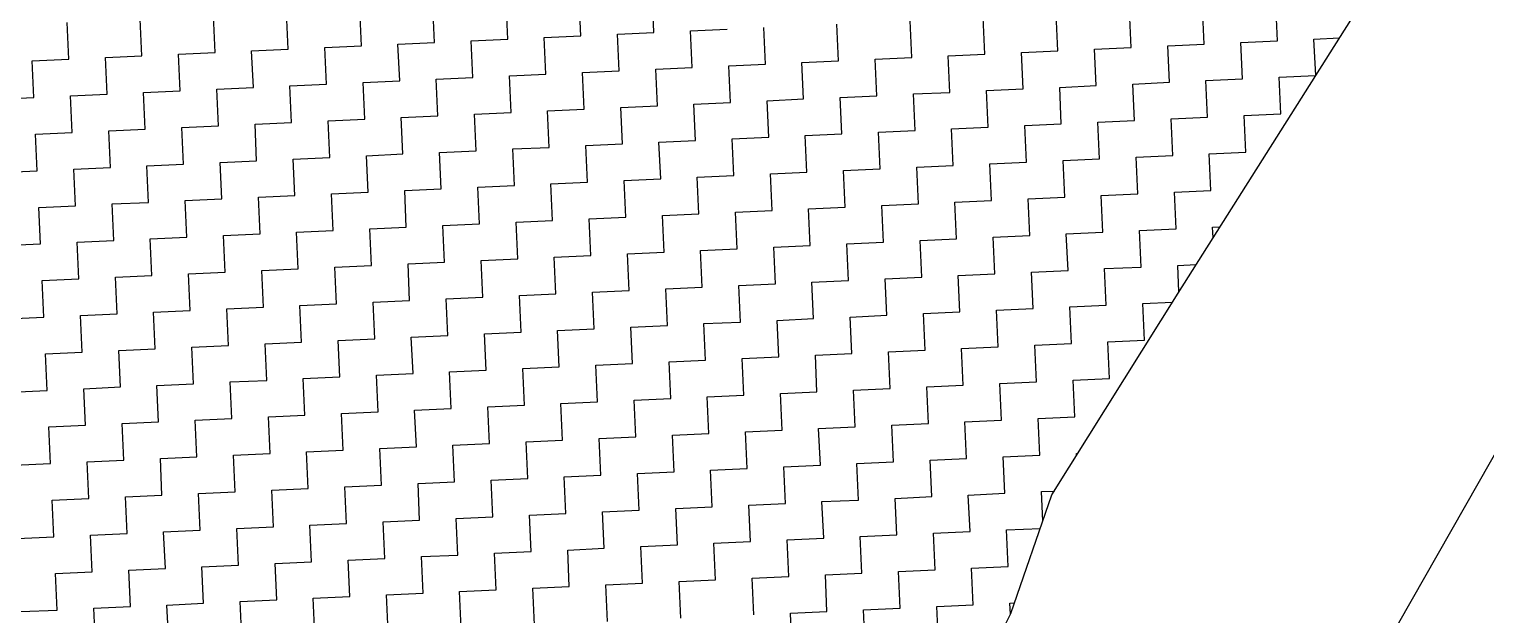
# Model space of a CAD drawing. Header units: metres. Extents: x 280741 to 282709, y 2085398 to 2088597.
# Drawn here: x 282059.3 to 282309.3, y 2086249.7 to 2086350.2 of the extents above; entities that cross this region are included whole.
import ezdxf

# ---------------------------------------------------------------- set-up
doc = ezdxf.new("R2010")
doc.units = ezdxf.units.M
doc.layers.add('POLY_HATCH', color=12, linetype='Continuous')
doc.layers.add('V_BOUND_LINE', color=7, linetype='Continuous')

msp = doc.modelspace()

# ---------------------------------------------------------------- linework, layer by layer
at = {"layer": 'POLY_HATCH', "linetype": 'Continuous'}
for p, q in [((282153.99, 2086349.01), (282153.7, 2086355.28)), ((282166.54, 2086349.58), (282166.26, 2086355.86)), ((282091.23, 2086346.14), (282090.94, 2086352.42)), ((282103.78, 2086346.72), (282103.49, 2086352.99)), ((282116.33, 2086347.29), (282116.05, 2086353.57)), ((282128.88, 2086347.86), (282128.6, 2086354.14)), ((282141.44, 2086348.44), (282141.15, 2086354.71)), ((282235.87, 2086346.46), (282235.58, 2086352.73)), ((282248.42, 2086347.03), (282248.14, 2086353.31)), ((282260.97, 2086347.6), (282260.69, 2086353.88)), ((282273.53, 2086348.18), (282273.24, 2086354.45)), ((282066.12, 2086345), (282065.84, 2086351.27)), ((282078.67, 2086345.57), (282078.39, 2086351.85)), ((282172.82, 2086349.87), (282179.1, 2086350.15)), ((282185.66, 2086344.17), (282185.37, 2086350.44)), ((282198.21, 2086344.74), (282197.92, 2086351.01)), ((282210.76, 2086345.31), (282210.48, 2086351.59)), ((282223.32, 2086345.88), (282223.03, 2086352.16)), ((282122.61, 2086347.58), (282128.88, 2086347.86)), ((282122.9, 2086341.3), (282122.61, 2086347.58)), ((282135.16, 2086348.15), (282141.44, 2086348.44)), ((282135.45, 2086341.87), (282135.16, 2086348.15)), ((282147.71, 2086348.72), (282153.99, 2086349.01)), ((282148, 2086342.45), (282147.71, 2086348.72)), ((282160.27, 2086349.3), (282166.54, 2086349.58)), ((282160.55, 2086343.02), (282160.27, 2086349.3)), ((282173.11, 2086343.59), (282172.82, 2086349.87)), ((282254.7, 2086347.32), (282260.97, 2086347.6)), ((282267.25, 2086347.89), (282273.53, 2086348.18)), ((282267.54, 2086341.61), (282267.25, 2086347.89)), ((282279.8, 2086348.46), (282284.18, 2086348.66)), ((282280.09, 2086342.2), (282279.8, 2086348.46)), ((282059.85, 2086344.71), (282066.12, 2086345)), ((282072.4, 2086345.28), (282078.67, 2086345.57)), ((282072.68, 2086339.01), (282072.4, 2086345.28)), ((282084.95, 2086345.86), (282091.23, 2086346.14)), ((282085.24, 2086339.58), (282084.95, 2086345.86)), ((282097.5, 2086346.43), (282103.78, 2086346.72)), ((282097.79, 2086340.15), (282097.5, 2086346.43)), ((282110.06, 2086347), (282116.33, 2086347.29)), ((282110.34, 2086340.73), (282110.06, 2086347)), ((282204.49, 2086345.02), (282210.76, 2086345.31)), ((282204.77, 2086338.75), (282204.49, 2086345.02)), ((282217.04, 2086345.6), (282223.32, 2086345.88)), ((282217.33, 2086339.32), (282217.04, 2086345.6)), ((282229.59, 2086346.17), (282235.87, 2086346.46)), ((282229.88, 2086339.9), (282229.59, 2086346.17)), ((282242.15, 2086346.74), (282248.42, 2086347.03)), ((282242.43, 2086340.47), (282242.15, 2086346.74)), ((282254.98, 2086341.04), (282254.7, 2086347.32)), ((282060.13, 2086338.43), (282059.85, 2086344.71)), ((282141.72, 2086342.16), (282148, 2086342.45)), ((282154.28, 2086342.73), (282160.55, 2086343.02)), ((282154.56, 2086336.46), (282154.28, 2086342.73)), ((282166.83, 2086343.31), (282173.11, 2086343.59)), ((282167.12, 2086337.03), (282166.83, 2086343.31)), ((282179.38, 2086343.88), (282185.66, 2086344.17)), ((282179.67, 2086337.6), (282179.38, 2086343.88)), ((282191.93, 2086344.45), (282198.21, 2086344.74)), ((282192.22, 2086338.18), (282191.93, 2086344.45)), ((282091.51, 2086339.87), (282097.79, 2086340.15)), ((282104.07, 2086340.44), (282110.34, 2086340.73)), ((282104.35, 2086334.16), (282104.07, 2086340.44)), ((282116.62, 2086341.01), (282122.9, 2086341.3)), ((282116.91, 2086334.74), (282116.62, 2086341.01)), ((282129.17, 2086341.59), (282135.45, 2086341.87)), ((282129.46, 2086335.31), (282129.17, 2086341.59)), ((282142.01, 2086335.88), (282141.72, 2086342.16)), ((282223.6, 2086339.61), (282229.88, 2086339.9)), ((282236.16, 2086340.18), (282242.43, 2086340.47)), ((282236.44, 2086333.91), (282236.16, 2086340.18)), ((282248.71, 2086340.75), (282254.98, 2086341.04)), ((282249, 2086334.48), (282248.71, 2086340.75)), ((282261.26, 2086341.33), (282267.54, 2086341.61)), ((282261.55, 2086335.05), (282261.26, 2086341.33)), ((282273.81, 2086341.9), (282280.08, 2086342.19)), ((282274.1, 2086335.62), (282273.81, 2086341.9)), ((282053.86, 2086338.15), (282060.13, 2086338.43)), ((282066.41, 2086338.72), (282072.68, 2086339.01)), ((282066.69, 2086332.44), (282066.41, 2086338.72)), ((282078.96, 2086339.29), (282085.24, 2086339.58)), ((282079.25, 2086333.02), (282078.96, 2086339.29)), ((282091.8, 2086333.59), (282091.51, 2086339.87)), ((282173.39, 2086337.32), (282179.67, 2086337.6)), ((282185.95, 2086337.89), (282192.22, 2086338.18)), ((282186.23, 2086331.61), (282185.95, 2086337.89)), ((282198.5, 2086338.46), (282204.77, 2086338.75)), ((282198.78, 2086332.19), (282198.5, 2086338.46)), ((282211.05, 2086339.04), (282217.33, 2086339.32)), ((282211.34, 2086332.76), (282211.05, 2086339.04)), ((282223.89, 2086333.33), (282223.6, 2086339.61)), ((282123.18, 2086335.02), (282129.46, 2086335.31)), ((282123.47, 2086328.75), (282123.18, 2086335.02)), ((282135.73, 2086335.6), (282142.01, 2086335.88)), ((282136.02, 2086329.32), (282135.73, 2086335.6)), ((282148.29, 2086336.17), (282154.56, 2086336.46)), ((282148.57, 2086329.89), (282148.29, 2086336.17)), ((282160.84, 2086336.74), (282167.12, 2086337.03)), ((282161.13, 2086330.47), (282160.84, 2086336.74)), ((282173.68, 2086331.04), (282173.39, 2086337.32)), ((282255.27, 2086334.77), (282261.55, 2086335.05)), ((282267.82, 2086335.34), (282274.1, 2086335.62)), ((282268.11, 2086329.06), (282267.82, 2086335.34)), ((282060.42, 2086332.16), (282066.69, 2086332.44)), ((282072.97, 2086332.73), (282079.25, 2086333.02)), ((282073.26, 2086326.45), (282072.97, 2086332.73)), ((282085.52, 2086333.3), (282091.8, 2086333.59)), ((282085.81, 2086327.03), (282085.52, 2086333.3)), ((282098.08, 2086333.88), (282104.35, 2086334.16)), ((282098.36, 2086327.6), (282098.08, 2086333.88)), ((282110.63, 2086334.45), (282116.91, 2086334.74)), ((282110.92, 2086328.17), (282110.63, 2086334.45)), ((282205.06, 2086332.47), (282211.34, 2086332.76)), ((282205.35, 2086326.2), (282205.06, 2086332.47)), ((282217.61, 2086333.05), (282223.89, 2086333.33)), ((282217.9, 2086326.77), (282217.61, 2086333.05)), ((282230.17, 2086333.62), (282236.44, 2086333.91)), ((282230.45, 2086327.34), (282230.17, 2086333.62)), ((282242.72, 2086334.19), (282249, 2086334.48)), ((282243.01, 2086327.92), (282242.72, 2086334.19)), ((282255.56, 2086328.49), (282255.27, 2086334.77)), ((282060.71, 2086325.88), (282060.42, 2086332.16)), ((282142.3, 2086329.61), (282148.57, 2086329.89)), ((282154.85, 2086330.18), (282161.13, 2086330.47)), ((282155.14, 2086323.9), (282154.85, 2086330.18)), ((282167.4, 2086330.75), (282173.68, 2086331.04)), ((282167.69, 2086324.48), (282167.4, 2086330.75)), ((282179.96, 2086331.33), (282186.23, 2086331.61)), ((282180.24, 2086325.05), (282179.96, 2086331.33)), ((282192.51, 2086331.9), (282198.78, 2086332.19)), ((282192.79, 2086325.62), (282192.51, 2086331.9)), ((282092.09, 2086327.31), (282098.36, 2086327.6)), ((282104.64, 2086327.89), (282110.92, 2086328.17)), ((282104.93, 2086321.61), (282104.64, 2086327.89)), ((282117.19, 2086328.46), (282123.47, 2086328.75)), ((282117.48, 2086322.18), (282117.19, 2086328.46)), ((282129.74, 2086329.03), (282136.02, 2086329.32)), ((282130.03, 2086322.76), (282129.74, 2086329.03)), ((282142.58, 2086323.33), (282142.3, 2086329.61)), ((282236.73, 2086327.63), (282243.01, 2086327.92)), ((282237.02, 2086321.35), (282236.73, 2086327.63)), ((282249.28, 2086328.2), (282255.56, 2086328.49)), ((282249.57, 2086321.93), (282249.28, 2086328.2)), ((282261.83, 2086328.78), (282268.11, 2086329.06)), ((282262.12, 2086322.5), (282261.83, 2086328.78)), ((282054.43, 2086325.59), (282060.71, 2086325.88)), ((282066.98, 2086326.17), (282073.26, 2086326.45)), ((282067.27, 2086319.89), (282066.98, 2086326.17)), ((282079.53, 2086326.74), (282085.81, 2086327.03)), ((282079.82, 2086320.46), (282079.53, 2086326.74)), ((282092.37, 2086321.04), (282092.09, 2086327.31)), ((282173.97, 2086324.76), (282180.24, 2086325.05)), ((282186.52, 2086325.34), (282192.79, 2086325.62)), ((282186.8, 2086319.06), (282186.52, 2086325.34)), ((282199.07, 2086325.91), (282205.35, 2086326.2)), ((282199.36, 2086319.63), (282199.07, 2086325.91)), ((282211.62, 2086326.48), (282217.9, 2086326.77)), ((282211.91, 2086320.21), (282211.62, 2086326.48)), ((282224.18, 2086327.06), (282230.45, 2086327.34)), ((282224.46, 2086320.78), (282224.18, 2086327.06)), ((282123.76, 2086322.47), (282130.03, 2086322.76)), ((282124.04, 2086316.19), (282123.76, 2086322.47)), ((282136.31, 2086323.04), (282142.58, 2086323.33)), ((282136.59, 2086316.77), (282136.31, 2086323.04)), ((282148.86, 2086323.62), (282155.14, 2086323.9)), ((282149.15, 2086317.34), (282148.86, 2086323.62)), ((282161.41, 2086324.19), (282167.69, 2086324.48)), ((282161.7, 2086317.91), (282161.41, 2086324.19)), ((282174.25, 2086318.49), (282173.97, 2086324.76)), ((282255.84, 2086322.21), (282262.12, 2086322.5)), ((282060.99, 2086319.6), (282067.27, 2086319.89)), ((282073.54, 2086320.18), (282079.82, 2086320.46)), ((282073.83, 2086313.9), (282073.54, 2086320.18)), ((282086.1, 2086320.75), (282092.37, 2086321.04)), ((282086.38, 2086314.47), (282086.1, 2086320.75)), ((282098.65, 2086321.32), (282104.93, 2086321.61)), ((282098.94, 2086315.05), (282098.65, 2086321.32)), ((282111.2, 2086321.9), (282117.48, 2086322.18)), ((282111.49, 2086315.62), (282111.2, 2086321.9)), ((282205.63, 2086319.92), (282211.91, 2086320.21)), ((282205.92, 2086313.64), (282205.63, 2086319.92)), ((282218.19, 2086320.49), (282224.46, 2086320.78)), ((282218.47, 2086314.22), (282218.19, 2086320.49)), ((282230.74, 2086321.07), (282237.02, 2086321.35)), ((282231.03, 2086314.79), (282230.74, 2086321.07)), ((282243.29, 2086321.64), (282249.57, 2086321.93)), ((282243.58, 2086315.36), (282243.29, 2086321.64)), ((282256.13, 2086315.94), (282255.84, 2086322.21)), ((282061.28, 2086313.33), (282060.99, 2086319.6)), ((282155.42, 2086317.63), (282161.7, 2086317.91)), ((282155.71, 2086311.35), (282155.42, 2086317.63)), ((282167.98, 2086318.2), (282174.25, 2086318.49)), ((282168.26, 2086311.92), (282167.98, 2086318.2)), ((282180.53, 2086318.77), (282186.8, 2086319.06)), ((282180.82, 2086312.5), (282180.53, 2086318.77)), ((282193.08, 2086319.35), (282199.36, 2086319.63)), ((282193.37, 2086313.07), (282193.08, 2086319.35)), ((282092.66, 2086314.76), (282098.94, 2086315.05)), ((282105.21, 2086315.33), (282111.49, 2086315.62)), ((282105.5, 2086309.06), (282105.21, 2086315.33)), ((282117.77, 2086315.91), (282124.04, 2086316.19)), ((282118.05, 2086309.63), (282117.77, 2086315.91)), ((282130.32, 2086316.48), (282136.59, 2086316.77)), ((282130.6, 2086310.2), (282130.32, 2086316.48)), ((282142.87, 2086317.05), (282149.15, 2086317.34)), ((282143.16, 2086310.78), (282142.87, 2086317.05)), ((282237.3, 2086315.08), (282243.58, 2086315.36)), ((282237.59, 2086308.8), (282237.3, 2086315.08)), ((282249.85, 2086315.65), (282256.13, 2086315.94)), ((282250.14, 2086309.37), (282249.85, 2086315.65)), ((282262.41, 2086316.22), (282263.69, 2086316.28)), ((282262.49, 2086314.39), (282262.41, 2086316.22)), ((282055, 2086313.04), (282061.28, 2086313.33)), ((282067.55, 2086313.61), (282073.83, 2086313.9)), ((282067.84, 2086307.34), (282067.55, 2086313.61)), ((282080.11, 2086314.19), (282086.38, 2086314.47)), ((282080.39, 2086307.91), (282080.11, 2086314.19)), ((282092.95, 2086308.48), (282092.66, 2086314.76)), ((282174.54, 2086312.21), (282180.82, 2086312.5)), ((282187.09, 2086312.78), (282193.37, 2086313.07)), ((282187.38, 2086306.51), (282187.09, 2086312.78)), ((282199.64, 2086313.36), (282205.92, 2086313.64)), ((282199.93, 2086307.08), (282199.64, 2086313.36)), ((282212.2, 2086313.93), (282218.47, 2086314.22)), ((282212.48, 2086307.65), (282212.2, 2086313.93)), ((282224.75, 2086314.5), (282231.03, 2086314.79)), ((282225.04, 2086308.23), (282224.75, 2086314.5)), ((282124.33, 2086309.92), (282130.6, 2086310.2)), ((282124.61, 2086303.64), (282124.33, 2086309.92)), ((282136.88, 2086310.49), (282143.16, 2086310.78)), ((282137.17, 2086304.21), (282136.88, 2086310.49)), ((282149.43, 2086311.06), (282155.71, 2086311.35)), ((282149.72, 2086304.79), (282149.43, 2086311.06)), ((282161.99, 2086311.64), (282168.26, 2086311.92)), ((282162.27, 2086305.36), (282161.99, 2086311.64)), ((282174.83, 2086305.93), (282174.54, 2086312.21)), ((282074.12, 2086307.62), (282080.39, 2086307.91)), ((282074.4, 2086301.35), (282074.12, 2086307.62)), ((282086.67, 2086308.2), (282092.95, 2086308.48)), ((282086.96, 2086301.92), (282086.67, 2086308.2)), ((282099.22, 2086308.77), (282105.5, 2086309.06)), ((282099.51, 2086302.49), (282099.22, 2086308.77)), ((282111.78, 2086309.34), (282118.05, 2086309.63)), ((282112.06, 2086303.07), (282111.78, 2086309.34)), ((282206.21, 2086307.37), (282212.48, 2086307.65)), ((282218.76, 2086307.94), (282225.04, 2086308.23)), ((282219.05, 2086301.66), (282218.76, 2086307.94)), ((282231.31, 2086308.51), (282237.59, 2086308.8)), ((282231.6, 2086302.24), (282231.31, 2086308.51)), ((282243.87, 2086309.09), (282250.14, 2086309.37)), ((282244.15, 2086302.81), (282243.87, 2086309.09)), ((282256.42, 2086309.66), (282259.59, 2086309.8)), ((282256.62, 2086305.13), (282256.42, 2086309.66)), ((282061.56, 2086307.05), (282067.84, 2086307.34)), ((282061.85, 2086300.78), (282061.56, 2086307.05)), ((282156, 2086305.07), (282162.27, 2086305.36)), ((282156.28, 2086298.8), (282156, 2086305.07)), ((282168.55, 2086305.65), (282174.83, 2086305.93)), ((282168.84, 2086299.37), (282168.55, 2086305.65)), ((282181.1, 2086306.22), (282187.38, 2086306.51)), ((282181.39, 2086299.94), (282181.1, 2086306.22)), ((282193.65, 2086306.79), (282199.93, 2086307.08)), ((282193.94, 2086300.52), (282193.65, 2086306.79)), ((282206.49, 2086301.09), (282206.21, 2086307.37)), ((282093.23, 2086302.21), (282099.51, 2086302.49)), ((282105.79, 2086302.78), (282112.06, 2086303.07)), ((282106.07, 2086296.51), (282105.79, 2086302.78)), ((282118.34, 2086303.35), (282124.61, 2086303.64)), ((282118.63, 2086297.08), (282118.34, 2086303.35)), ((282130.89, 2086303.93), (282137.17, 2086304.21)), ((282131.18, 2086297.65), (282130.89, 2086303.93)), ((282143.44, 2086304.5), (282149.72, 2086304.79)), ((282143.73, 2086298.22), (282143.44, 2086304.5)), ((282237.88, 2086302.52), (282244.15, 2086302.81)), ((282238.16, 2086296.25), (282237.88, 2086302.52)), ((282250.43, 2086303.1), (282255.5, 2086303.33)), ((282250.71, 2086296.82), (282250.43, 2086303.1)), ((282055.58, 2086300.49), (282061.85, 2086300.78)), ((282068.13, 2086301.06), (282074.4, 2086301.35)), ((282068.41, 2086294.79), (282068.13, 2086301.06)), ((282080.68, 2086301.63), (282086.96, 2086301.92)), ((282080.97, 2086295.36), (282080.68, 2086301.63)), ((282093.52, 2086295.93), (282093.23, 2086302.21)), ((282175.11, 2086299.66), (282181.39, 2086299.94)), ((282187.66, 2086300.23), (282193.94, 2086300.52)), ((282187.95, 2086293.95), (282187.66, 2086300.23)), ((282200.22, 2086300.8), (282206.49, 2086301.09)), ((282200.5, 2086294.53), (282200.22, 2086300.8)), ((282212.77, 2086301.38), (282219.05, 2086301.66)), ((282213.06, 2086295.1), (282212.77, 2086301.38)), ((282225.32, 2086301.95), (282231.6, 2086302.24)), ((282225.61, 2086295.67), (282225.32, 2086301.95)), ((282124.9, 2086297.36), (282131.18, 2086297.65)), ((282137.45, 2086297.94), (282143.73, 2086298.22)), ((282137.74, 2086291.66), (282137.45, 2086297.94)), ((282150.01, 2086298.51), (282156.28, 2086298.8)), ((282150.29, 2086292.23), (282150.01, 2086298.51)), ((282162.56, 2086299.08), (282168.84, 2086299.37)), ((282162.85, 2086292.81), (282162.56, 2086299.08)), ((282175.4, 2086293.38), (282175.11, 2086299.66)), ((282074.69, 2086295.07), (282080.97, 2086295.36)), ((282074.98, 2086288.8), (282074.69, 2086295.07)), ((282087.24, 2086295.65), (282093.52, 2086295.93)), ((282087.53, 2086289.37), (282087.24, 2086295.65)), ((282099.8, 2086296.22), (282106.07, 2086296.51)), ((282100.08, 2086289.94), (282099.8, 2086296.22)), ((282112.35, 2086296.79), (282118.63, 2086297.08)), ((282112.64, 2086290.52), (282112.35, 2086296.79)), ((282125.19, 2086291.09), (282124.9, 2086297.36)), ((282206.78, 2086294.81), (282213.06, 2086295.1)), ((282219.33, 2086295.39), (282225.61, 2086295.67)), ((282219.62, 2086289.11), (282219.33, 2086295.39)), ((282231.89, 2086295.96), (282238.16, 2086296.25)), ((282232.17, 2086289.68), (282231.89, 2086295.96)), ((282244.44, 2086296.53), (282250.71, 2086296.82)), ((282244.72, 2086290.26), (282244.44, 2086296.53)), ((282062.14, 2086294.5), (282068.41, 2086294.79)), ((282062.42, 2086288.22), (282062.14, 2086294.5)), ((282156.57, 2086292.52), (282162.85, 2086292.81)), ((282156.86, 2086286.25), (282156.57, 2086292.52)), ((282169.12, 2086293.09), (282175.4, 2086293.38)), ((282169.41, 2086286.82), (282169.12, 2086293.09)), ((282181.68, 2086293.67), (282187.95, 2086293.95)), ((282181.96, 2086287.39), (282181.68, 2086293.67)), ((282194.23, 2086294.24), (282200.5, 2086294.53)), ((282194.51, 2086287.96), (282194.23, 2086294.24)), ((282207.07, 2086288.54), (282206.78, 2086294.81)), ((282093.81, 2086289.66), (282100.08, 2086289.94)), ((282106.36, 2086290.23), (282112.64, 2086290.52)), ((282106.65, 2086283.95), (282106.36, 2086290.23)), ((282118.91, 2086290.8), (282125.19, 2086291.09)), ((282119.2, 2086284.53), (282118.91, 2086290.8)), ((282131.46, 2086291.38), (282137.74, 2086291.66)), ((282131.75, 2086285.1), (282131.46, 2086291.38)), ((282144.02, 2086291.95), (282150.29, 2086292.23)), ((282144.3, 2086285.67), (282144.02, 2086291.95)), ((282238.45, 2086289.97), (282244.72, 2086290.26)), ((282238.74, 2086283.69), (282238.45, 2086289.97)), ((282056.15, 2086287.94), (282062.42, 2086288.22)), ((282068.7, 2086288.51), (282074.98, 2086288.8)), ((282068.99, 2086282.23), (282068.7, 2086288.51)), ((282081.25, 2086289.08), (282087.53, 2086289.37)), ((282081.54, 2086282.81), (282081.25, 2086289.08)), ((282094.09, 2086283.38), (282093.81, 2086289.66)), ((282175.69, 2086287.11), (282181.96, 2086287.39)), ((282188.24, 2086287.68), (282194.51, 2086287.96)), ((282188.52, 2086281.4), (282188.24, 2086287.68)), ((282200.79, 2086288.25), (282207.07, 2086288.54)), ((282201.08, 2086281.98), (282200.79, 2086288.25)), ((282213.34, 2086288.82), (282219.62, 2086289.11)), ((282213.63, 2086282.55), (282213.34, 2086288.82)), ((282225.9, 2086289.4), (282232.17, 2086289.68)), ((282226.18, 2086283.12), (282225.9, 2086289.4)), ((282125.47, 2086284.81), (282131.75, 2086285.1)), ((282138.03, 2086285.39), (282144.3, 2086285.67)), ((282138.31, 2086279.11), (282138.03, 2086285.39)), ((282150.58, 2086285.96), (282156.86, 2086286.25)), ((282150.87, 2086279.68), (282150.58, 2086285.96)), ((282163.13, 2086286.53), (282169.41, 2086286.82)), ((282163.42, 2086280.26), (282163.13, 2086286.53)), ((282175.97, 2086280.83), (282175.69, 2086287.11)), ((282075.26, 2086282.52), (282081.54, 2086282.81)), ((282075.55, 2086276.24), (282075.26, 2086282.52)), ((282087.82, 2086283.09), (282094.09, 2086283.38)), ((282088.1, 2086276.82), (282087.82, 2086283.09)), ((282100.37, 2086283.67), (282106.65, 2086283.95)), ((282100.66, 2086277.39), (282100.37, 2086283.67)), ((282112.92, 2086284.24), (282119.2, 2086284.53)), ((282113.21, 2086277.96), (282112.92, 2086284.24)), ((282125.76, 2086278.54), (282125.47, 2086284.81)), ((282207.35, 2086282.26), (282213.63, 2086282.55)), ((282219.91, 2086282.83), (282226.18, 2086283.12)), ((282220.19, 2086276.56), (282219.91, 2086282.83)), ((282232.46, 2086283.41), (282238.74, 2086283.69)), ((282232.75, 2086277.13), (282232.46, 2086283.41)), ((282062.71, 2086281.95), (282068.99, 2086282.23)), ((282063, 2086275.67), (282062.71, 2086281.95)), ((282157.14, 2086279.97), (282163.42, 2086280.26)), ((282157.43, 2086273.69), (282157.14, 2086279.97)), ((282169.7, 2086280.54), (282175.97, 2086280.83)), ((282169.98, 2086274.27), (282169.7, 2086280.54)), ((282182.25, 2086281.12), (282188.52, 2086281.4)), ((282182.53, 2086274.84), (282182.25, 2086281.12)), ((282194.8, 2086281.69), (282201.08, 2086281.98)), ((282195.09, 2086275.41), (282194.8, 2086281.69)), ((282207.64, 2086275.99), (282207.35, 2086282.26)), ((282106.93, 2086277.68), (282113.21, 2086277.96)), ((282107.22, 2086271.4), (282106.93, 2086277.68)), ((282119.48, 2086278.25), (282125.76, 2086278.54)), ((282119.77, 2086271.97), (282119.48, 2086278.25)), ((282132.04, 2086278.82), (282138.31, 2086279.11)), ((282132.32, 2086272.55), (282132.04, 2086278.82)), ((282144.59, 2086279.4), (282150.87, 2086279.68)), ((282144.88, 2086273.12), (282144.59, 2086279.4)), ((282239.02, 2086277.42), (282239.3, 2086277.43)), ((282239.04, 2086277.02), (282239.02, 2086277.42)), ((282056.72, 2086275.38), (282063, 2086275.67)), ((282069.27, 2086275.96), (282075.55, 2086276.24)), ((282069.56, 2086269.68), (282069.27, 2086275.96)), ((282081.83, 2086276.53), (282088.1, 2086276.82)), ((282082.11, 2086270.25), (282081.83, 2086276.53)), ((282094.38, 2086277.1), (282100.66, 2086277.39)), ((282094.67, 2086270.83), (282094.38, 2086277.1)), ((282188.81, 2086275.13), (282195.09, 2086275.41)), ((282189.1, 2086268.85), (282188.81, 2086275.13)), ((282201.36, 2086275.7), (282207.64, 2086275.99)), ((282201.65, 2086269.42), (282201.36, 2086275.7)), ((282213.92, 2086276.27), (282220.19, 2086276.56)), ((282214.2, 2086270), (282213.92, 2086276.27)), ((282226.47, 2086276.85), (282232.75, 2086277.13)), ((282226.76, 2086270.57), (282226.47, 2086276.85)), ((282126.05, 2086272.26), (282132.32, 2086272.55)), ((282138.6, 2086272.83), (282144.88, 2086273.12)), ((282138.89, 2086266.56), (282138.6, 2086272.83)), ((282151.15, 2086273.41), (282157.43, 2086273.69)), ((282151.44, 2086267.13), (282151.15, 2086273.41)), ((282163.71, 2086273.98), (282169.98, 2086274.27)), ((282163.99, 2086267.7), (282163.71, 2086273.98)), ((282176.26, 2086274.55), (282182.53, 2086274.84)), ((282176.55, 2086268.28), (282176.26, 2086274.55)), ((282075.84, 2086269.97), (282082.11, 2086270.25)), ((282076.12, 2086263.69), (282075.84, 2086269.97)), ((282088.39, 2086270.54), (282094.67, 2086270.83)), ((282088.68, 2086264.26), (282088.39, 2086270.54)), ((282100.94, 2086271.11), (282107.22, 2086271.4)), ((282101.23, 2086264.84), (282100.94, 2086271.11)), ((282113.5, 2086271.69), (282119.77, 2086271.97)), ((282113.78, 2086265.41), (282113.5, 2086271.69)), ((282126.33, 2086265.98), (282126.05, 2086272.26)), ((282207.93, 2086269.71), (282214.2, 2086270)), ((282220.48, 2086270.28), (282226.76, 2086270.57)), ((282220.77, 2086264.01), (282220.48, 2086270.28)), ((282233.03, 2086270.86), (282235.25, 2086270.96)), ((282233.26, 2086265.78), (282233.03, 2086270.86)), ((282063.28, 2086269.39), (282069.56, 2086269.68)), ((282063.57, 2086263.12), (282063.28, 2086269.39)), ((282157.72, 2086267.42), (282163.99, 2086267.7)), ((282158, 2086261.14), (282157.72, 2086267.42)), ((282170.27, 2086267.99), (282176.55, 2086268.28)), ((282170.56, 2086261.71), (282170.27, 2086267.99)), ((282182.82, 2086268.56), (282189.1, 2086268.85)), ((282183.11, 2086262.29), (282182.82, 2086268.56)), ((282195.37, 2086269.14), (282201.65, 2086269.42)), ((282195.66, 2086262.86), (282195.37, 2086269.14)), ((282208.21, 2086263.43), (282207.93, 2086269.71)), ((282107.51, 2086265.12), (282113.78, 2086265.41)), ((282107.79, 2086258.85), (282107.51, 2086265.12)), ((282120.06, 2086265.7), (282126.33, 2086265.98)), ((282120.34, 2086259.42), (282120.06, 2086265.7)), ((282132.61, 2086266.27), (282138.89, 2086266.56)), ((282132.9, 2086259.99), (282132.61, 2086266.27)), ((282145.16, 2086266.84), (282151.44, 2086267.13)), ((282145.45, 2086260.57), (282145.16, 2086266.84)), ((282057.29, 2086262.83), (282063.57, 2086263.12)), ((282069.85, 2086263.4), (282076.12, 2086263.69)), ((282070.13, 2086257.13), (282069.85, 2086263.4)), ((282082.4, 2086263.98), (282088.68, 2086264.26)), ((282082.69, 2086257.7), (282082.4, 2086263.98)), ((282094.95, 2086264.55), (282101.23, 2086264.84)), ((282095.24, 2086258.27), (282094.95, 2086264.55)), ((282189.38, 2086262.57), (282195.66, 2086262.86)), ((282189.67, 2086256.3), (282189.38, 2086262.57)), ((282201.94, 2086263.15), (282208.21, 2086263.43)), ((282202.22, 2086256.87), (282201.94, 2086263.15)), ((282214.49, 2086263.72), (282220.77, 2086264.01)), ((282214.78, 2086257.44), (282214.49, 2086263.72)), ((282227.04, 2086264.29), (282232.84, 2086264.56)), ((282227.33, 2086258.02), (282227.04, 2086264.29)), ((282126.62, 2086259.71), (282132.9, 2086259.99)), ((282139.17, 2086260.28), (282145.45, 2086260.57)), ((282139.46, 2086254), (282139.17, 2086260.28)), ((282151.73, 2086260.85), (282158, 2086261.14)), ((282152.01, 2086254.58), (282151.73, 2086260.85)), ((282164.28, 2086261.43), (282170.56, 2086261.71)), ((282164.57, 2086255.15), (282164.28, 2086261.43)), ((282176.83, 2086262), (282183.11, 2086262.29)), ((282177.12, 2086255.72), (282176.83, 2086262)), ((282076.41, 2086257.41), (282082.69, 2086257.7)), ((282076.7, 2086251.14), (282076.41, 2086257.41)), ((282088.96, 2086257.99), (282095.24, 2086258.27)), ((282089.25, 2086251.71), (282088.96, 2086257.99)), ((282101.52, 2086258.56), (282107.79, 2086258.85)), ((282101.8, 2086252.28), (282101.52, 2086258.56)), ((282114.07, 2086259.13), (282120.34, 2086259.42)), ((282114.36, 2086252.86), (282114.07, 2086259.13)), ((282126.91, 2086253.43), (282126.62, 2086259.71)), ((282208.5, 2086257.16), (282214.78, 2086257.44)), ((282221.05, 2086257.73), (282227.33, 2086258.02)), ((282221.34, 2086251.45), (282221.05, 2086257.73)), ((282063.86, 2086256.84), (282070.13, 2086257.13)), ((282064.14, 2086250.56), (282063.86, 2086256.84)), ((282158.29, 2086254.86), (282164.57, 2086255.15)), ((282170.84, 2086255.44), (282177.12, 2086255.72)), ((282171.13, 2086249.16), (282170.84, 2086255.44)), ((282183.39, 2086256.01), (282189.67, 2086256.3)), ((282183.68, 2086249.73), (282183.39, 2086256.01)), ((282195.95, 2086256.58), (282202.22, 2086256.87)), ((282196.23, 2086250.31), (282195.95, 2086256.58)), ((282208.79, 2086250.88), (282208.5, 2086257.16)), ((282108.08, 2086252.57), (282114.36, 2086252.86)), ((282108.37, 2086246.29), (282108.08, 2086252.57)), ((282120.63, 2086253.14), (282126.91, 2086253.43)), ((282120.92, 2086246.87), (282120.63, 2086253.14)), ((282133.18, 2086253.72), (282139.46, 2086254)), ((282133.47, 2086247.44), (282133.18, 2086253.72)), ((282145.74, 2086254.29), (282152.01, 2086254.58)), ((282146.02, 2086248.01), (282145.74, 2086254.29)), ((282158.58, 2086248.59), (282158.29, 2086254.86)), ((282057.87, 2086250.28), (282064.14, 2086250.56)), ((282070.42, 2086250.85), (282076.7, 2086251.14)), ((282070.71, 2086244.57), (282070.42, 2086250.85)), ((282082.97, 2086251.42), (282089.25, 2086251.71)), ((282083.26, 2086245.15), (282082.97, 2086251.42)), ((282095.53, 2086252), (282101.8, 2086252.28)), ((282095.81, 2086245.72), (282095.53, 2086252)), ((282189.96, 2086250.02), (282196.23, 2086250.31)), ((282190.24, 2086243.74), (282189.96, 2086250.02)), ((282202.51, 2086250.59), (282208.79, 2086250.88)), ((282202.8, 2086244.32), (282202.51, 2086250.59)), ((282215.06, 2086251.17), (282221.34, 2086251.45)), ((282215.35, 2086244.89), (282215.06, 2086251.17)), ((282227.62, 2086251.74), (282228.39, 2086251.77)), ((282227.7, 2086249.85), (282227.62, 2086251.74))]:
    msp.add_line(p, q, dxfattribs=at)
at = {"layer": 'POLY_HATCH'}
for p, q in [((282256.49, 2086304.91), (282289.37, 2086356.86)), ((282234.83, 2086270.29), (282256.49, 2086304.91)), ((282227.75, 2086249.94), (282234.83, 2086270.29)), ((282210.13, 2086214.7), (282227.75, 2086249.94))]:
    msp.add_line(p, q, dxfattribs=at)
at = {"layer": 'V_BOUND_LINE'}
msp.add_line((282286.49, 2086234.56), (282433.34, 2086492.57), dxfattribs=at)

doc.saveas('drawing.dxf')
